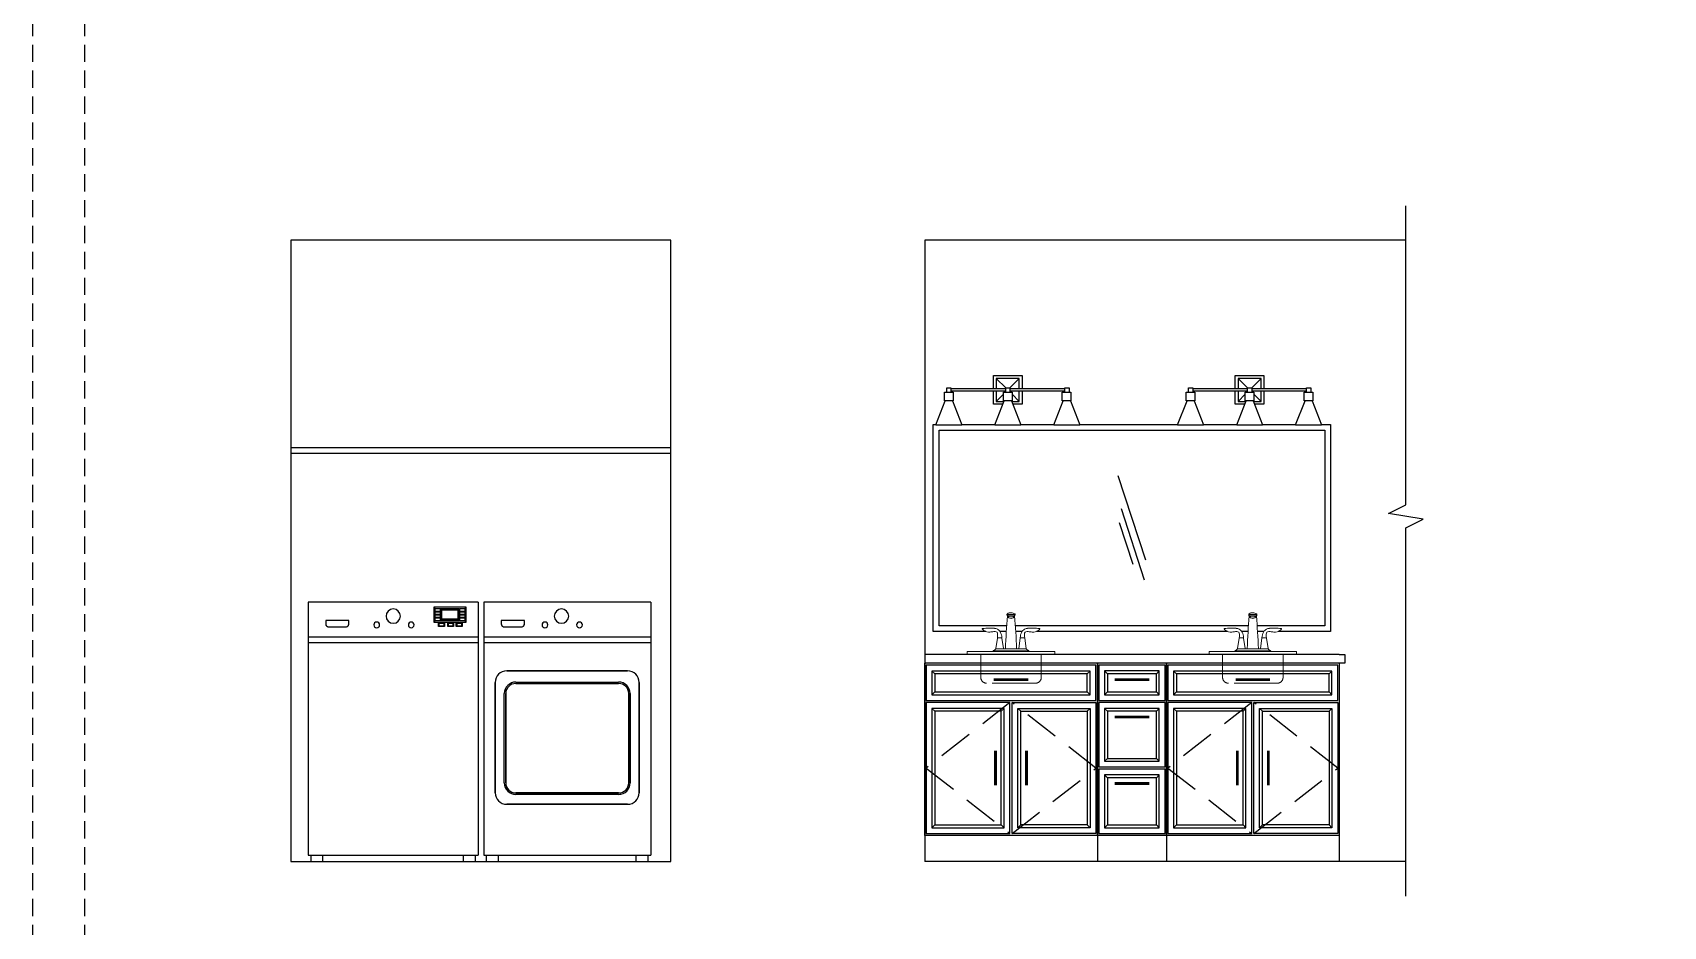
# Model space of a CAD drawing. Header units: inches. Extents: x 1062 to 6528, y -11616 to 5280.
# Drawn here: x 1632 to 2199, y -6958 to -6647 of the extents above; entities that cross this region are included whole.
import ezdxf
from ezdxf.enums import TextEntityAlignment as Align

# ---------------------------------------------------------------- set-up
doc = ezdxf.new("R2010")
doc.units = ezdxf.units.IN
doc.header["$LTSCALE"] = 24
doc.header["$MEASUREMENT"] = 0
doc.linetypes.add('Dash 1_16_', pattern=[0.125, 0.0625, -0.0625])
doc.linetypes.add('HIDDEN', pattern=[0.375, 0.25, -0.125])
doc.layers.get('0').update_dxf_attribs({"color": 6, "linetype": 'CONTINUOUS'})
doc.layers.get('Defpoints').update_dxf_attribs({"color": 3, "linetype": 'HIDDEN'})
doc.layers.add('cam_BATHROOM FITTINGS', color=6, linetype='CONTINUOUS', lineweight=0)
doc.layers.add('ssp_BATHROOM FITTINGS', color=6, linetype='CONTINUOUS', lineweight=0)
doc.layers.add('ELEV', color=2, linetype='CONTINUOUS')
doc.layers.add('TB', color=5, linetype='CONTINUOUS')
doc.styles.add('ROMANT', font='times.ttf')

# ---------------------------------------------------------------- blocks, each defined once
blk = doc.blocks.new('TB CAMDEN 11X17')
at = {"layer": 'Defpoints', "color": 5}
blk.add_lwpolyline([(-1632, 0), (0, 0), (0, 1056), (-1632, 1056)], close=True, dxfattribs=at)
at = {"layer": 'Defpoints', "color": 7, "linetype": 'HIDDEN'}
blk.add_lwpolyline([(-1614, 18), (-512, 18), (-512, 1038), (-1614, 1038)], close=True, dxfattribs=at)
at = {"layer": 'TB', "color": 6, "style": 'ROMANT'}
for tag, p in [('S.NAME.1', (-87, 440.43)), ('S.NAME.2', (-69, 440.43)), ('S.NAME.3', (-51, 440.43))]:
    blk.add_attdef(tag, text='', height=12, rotation=90, dxfattribs=at).set_placement(p, align=Align.MIDDLE_CENTER)
for tag, p in [('SCALE', (-72, 113.5)), ('S.NUMBER', (-72, 37.5))]:
    blk.add_attdef(tag, text='', height=8, dxfattribs=at).set_placement(p, align=Align.MIDDLE_CENTER)
blk = doc.blocks.new('IE 07 UTILITY')
at = {"layer": 'ELEV', "color": 6}
for p, q in [((-33, 72), (33, 72)), ((-33, 71), (33, 71)), ((-30, 45.09), (-30, 1.11)), ((-0.5, 45.09), (-30, 45.09)), ((-0.5, 45.09), (-0.5, 1.11)), ((0.5, 45.09), (0.5, 1.11)), ((29.5, 45.09), (0.5, 45.09)), ((29.5, 45.09), (29.5, 1.11)), ((-0.5, 39), (-30, 39)), ((-0.5, 38), (-30, 38)), ((29.5, 39), (0.5, 39)), ((29.5, 38), (0.5, 38)), ((-30, 1.11), (-0.5, 1.11)), ((-29.5, 0), (-29.5, 1.11)), ((-27.5, 1.11), (-27.5, 0)), ((-3, 0), (-3, 1.11)), ((-1, 1.11), (-1, 0)), ((0.5, 1.11), (29.5, 1.11)), ((1, 0), (1, 1.11)), ((3, 1.11), (3, 0)), ((27, 0), (27, 1.11)), ((29, 1.11), (29, 0))]:
    blk.add_line(p, q, dxfattribs=at)
at = {"layer": 'ELEV', "color": 4}
for p, q in [((-8.11, 41.57), (-8.11, 44.27)), ((-8.11, 44.27), (-2.61, 44.27)), ((-2.67, 44.21), (-8.05, 44.21)), ((-8.05, 44.21), (-8.05, 41.63)), ((-7.97, 43.98), (-7.08, 43.98)), ((-7.97, 43.48), (-7.97, 43.98)), ((-7.08, 43.48), (-7.97, 43.48)), ((-7.97, 43.43), (-7.08, 43.43)), ((-7.97, 42.93), (-7.97, 43.43)), ((-7.08, 42.93), (-7.97, 42.93)), ((-7.97, 42.9), (-7.08, 42.9)), ((-7.97, 42.4), (-7.97, 42.9)), ((-7.08, 43.98), (-7.08, 43.48)), ((-7.08, 43.43), (-7.08, 42.93)), ((-7.08, 42.9), (-7.08, 42.4)), ((-6.88, 43.79), (-7.01, 43.92)), ((-3.76, 43.92), (-7.01, 43.92)), ((-7.01, 43.92), (-7.01, 41.92)), ((-6.88, 43.79), (-3.88, 43.79)), ((-6.88, 42.04), (-6.88, 43.79)), ((-6.82, 42.11), (-6.82, 43.73)), ((-6.82, 43.73), (-3.94, 43.73)), ((-3.94, 43.73), (-6.82, 43.73)), ((-6.82, 43.73), (-6.82, 42.11)), ((-3.94, 43.73), (-3.94, 42.11)), ((-3.94, 42.11), (-3.94, 43.73)), ((-3.88, 43.79), (-3.76, 43.92)), ((-3.88, 43.79), (-3.88, 42.04)), ((-3.76, 41.92), (-3.76, 43.92)), ((-3.68, 43.48), (-3.68, 43.98)), ((-3.68, 43.98), (-2.79, 43.98)), ((-2.79, 43.48), (-3.68, 43.48)), ((-3.68, 42.93), (-3.68, 43.43)), ((-3.68, 43.43), (-2.79, 43.43)), ((-2.79, 42.93), (-3.68, 42.93)), ((-3.68, 42.4), (-3.68, 42.9)), ((-3.68, 42.9), (-2.79, 42.9)), ((-2.79, 43.98), (-2.79, 43.48)), ((-2.79, 43.43), (-2.79, 42.93)), ((-2.79, 42.9), (-2.79, 42.4)), ((-2.67, 41.63), (-2.67, 44.21)), ((-2.61, 44.27), (-2.61, 41.57)), ((-22.95, 41.92), (-26.95, 41.92)), ((-26.95, 41.92), (-26.95, 41.29)), ((-26.45, 40.79), (-23.45, 40.79)), ((-22.95, 41.29), (-22.95, 41.92)), ((-2.61, 41.57), (-8.11, 41.57)), ((-8.05, 41.63), (-2.67, 41.63)), ((-7.08, 42.4), (-7.97, 42.4)), ((-7.97, 42.37), (-7.08, 42.37)), ((-7.97, 41.87), (-7.97, 42.37)), ((-7.08, 41.87), (-7.97, 41.87)), ((-7.36, 40.85), (-7.36, 41.47)), ((-7.36, 41.47), (-6.34, 41.47)), ((-6.34, 40.85), (-7.36, 40.85)), ((-7.29, 41.41), (-7.29, 40.91)), ((-6.4, 41.41), (-7.29, 41.41)), ((-7.29, 41.41), (-6.4, 41.41)), ((-7.29, 40.91), (-7.29, 41.41)), ((-7.29, 40.91), (-6.4, 40.91)), ((-6.4, 40.91), (-7.29, 40.91)), ((-7.08, 42.37), (-7.08, 41.87)), ((-7.01, 41.92), (-6.88, 42.04)), ((-7.01, 41.92), (-3.76, 41.92)), ((-3.88, 42.04), (-6.88, 42.04)), ((-3.94, 42.11), (-6.82, 42.11)), ((-6.82, 42.11), (-3.94, 42.11)), ((-6.4, 40.91), (-6.4, 41.41)), ((-6.4, 41.41), (-6.4, 40.91)), ((-6.34, 41.47), (-6.34, 40.85)), ((-5.77, 40.85), (-5.77, 41.47)), ((-5.77, 41.47), (-4.75, 41.47)), ((-4.75, 40.85), (-5.77, 40.85)), ((-5.7, 41.41), (-5.7, 40.91)), ((-4.81, 41.41), (-5.7, 41.41)), ((-5.7, 41.41), (-4.81, 41.41)), ((-5.7, 40.91), (-5.7, 41.41)), ((-5.7, 40.91), (-4.81, 40.91)), ((-4.81, 40.91), (-5.7, 40.91)), ((-4.81, 40.91), (-4.81, 41.41)), ((-4.81, 41.41), (-4.81, 40.91)), ((-4.75, 41.47), (-4.75, 40.85)), ((-4.27, 41.47), (-3.25, 41.47)), ((-4.27, 40.85), (-4.27, 41.47)), ((-3.25, 40.85), (-4.27, 40.85)), ((-4.2, 41.41), (-4.2, 40.91)), ((-3.31, 41.41), (-4.2, 41.41)), ((-4.2, 41.41), (-3.31, 41.41)), ((-4.2, 40.91), (-4.2, 41.41)), ((-4.2, 40.91), (-3.31, 40.91)), ((-3.31, 40.91), (-4.2, 40.91)), ((-3.88, 42.04), (-3.76, 41.92)), ((-2.79, 42.4), (-3.68, 42.4)), ((-3.68, 41.87), (-3.68, 42.37)), ((-3.68, 42.37), (-2.79, 42.37)), ((-2.79, 41.87), (-3.68, 41.87)), ((-3.31, 40.91), (-3.31, 41.41)), ((-3.31, 41.41), (-3.31, 40.91)), ((-3.25, 41.47), (-3.25, 40.85)), ((-2.79, 42.37), (-2.79, 41.87)), ((7.55, 41.92), (3.55, 41.92)), ((3.55, 41.92), (3.55, 41.29)), ((4.05, 40.79), (7.05, 40.79)), ((7.55, 41.29), (7.55, 41.92)), ((25.48, 33.14), (4.48, 33.14)), ((4.48, 33.14), (25.48, 33.14)), ((6.07, 31.2), (23.93, 31.2)), ((2.48, 31.14), (2.48, 11.95)), ((2.48, 11.95), (2.48, 31.14)), ((4.07, 13.67), (4.07, 29.2)), ((4.32, 29.2), (4.32, 13.67)), ((4.32, 13.67), (4.32, 29.2)), ((23.93, 30.95), (6.07, 30.95)), ((6.07, 30.95), (23.93, 30.95)), ((25.68, 13.67), (25.68, 29.2)), ((25.68, 29.2), (25.68, 13.67)), ((25.93, 29.2), (25.93, 13.67)), ((27.48, 11.95), (27.48, 31.14)), ((27.48, 31.14), (27.48, 11.95)), ((6.07, 11.92), (23.93, 11.92)), ((23.93, 11.92), (6.07, 11.92)), ((23.93, 11.67), (6.07, 11.67)), ((4.48, 9.95), (25.48, 9.95)), ((25.48, 9.95), (4.48, 9.95))]:
    blk.add_line(p, q, dxfattribs=at)
for centre, radius, start, end in [((-15.23, 42.66), 1.25, 0, 180), ((-15.23, 42.66), 1.25, 180, 0), ((14, 42.66), 1.25, 0, 180), ((14, 42.66), 1.25, 180, 0), ((-26.45, 41.29), 0.5, 180, 194.0423), ((-26.45, 41.29), 0.5, 198.6101, 208.1269), ((-26.45, 41.29), 0.5, 213.4846, 222.2837), ((-26.45, 41.29), 0.5, 227.8164, 236.6076), ((-26.45, 41.29), 0.5, 241.9572, 251.4531), ((-26.45, 41.29), 0.5, 256.0048, 270), ((-23.45, 41.29), 0.5, 270, 284.0013), ((-23.45, 41.29), 0.5, 288.5637, 298.0572), ((-23.45, 41.29), 0.5, 303.4136, 312.2028), ((-23.45, 41.29), 0.5, 317.7391, 326.5346), ((-23.45, 41.29), 0.5, 331.8921, 341.4056), ((-23.45, 41.29), 0.5, 345.9674, 0), ((-18.1, 41.14), 0.5, 0, 180), ((-18.1, 41.14), 0.5, 180, 0), ((-12.1, 41.14), 0.5, 0, 180), ((-12.1, 41.14), 0.5, 180, 0), ((4.05, 41.29), 0.5, 180, 194.0423), ((4.05, 41.29), 0.5, 198.6101, 208.1269), ((4.05, 41.29), 0.5, 213.4846, 222.2837), ((4.05, 41.29), 0.5, 227.8164, 236.6076), ((4.05, 41.29), 0.5, 241.9572, 251.4531), ((4.05, 41.29), 0.5, 256.0048, 270), ((7.05, 41.29), 0.5, 270, 284.0013), ((7.05, 41.29), 0.5, 288.5637, 298.0572), ((7.05, 41.29), 0.5, 303.4136, 312.2028), ((7.05, 41.29), 0.5, 317.7391, 326.5346), ((7.05, 41.29), 0.5, 331.8921, 341.4056), ((7.05, 41.29), 0.5, 345.9674, 0), ((11.13, 41.14), 0.5, 0, 180), ((11.13, 41.14), 0.5, 180, 0), ((17.13, 41.14), 0.5, 0, 180), ((17.13, 41.14), 0.5, 180, 0), ((4.48, 31.14), 2, 90, 180), ((6.07, 29.2), 2, 90, 180), ((23.93, 29.2), 2, 0, 90), ((25.48, 31.14), 2, 0, 90), ((6.07, 29.2), 1.75, 90, 180), ((23.93, 29.2), 1.75, 0, 90), ((4.48, 11.95), 2, 180, 270), ((6.07, 13.67), 2, 180, 270), ((6.07, 13.67), 1.75, 180, 270), ((23.93, 13.67), 1.75, 270, 0), ((23.93, 13.67), 2, 270, 0), ((25.48, 11.95), 2, 270, 0)]:
    blk.add_arc(centre, radius, start, end, dxfattribs=at)
for points in [[(-26.95, 41.29), (-26.95, 41.22), (-26.93, 41.1), (-26.85, 40.98), (-26.75, 40.88), (-26.62, 40.81), (-26.51, 40.79), (-26.45, 40.79)], [(-23.45, 40.79), (-23.38, 40.79), (-23.27, 40.82), (-23.14, 40.9), (-23.05, 40.99), (-22.97, 41.12), (-22.95, 41.23), (-22.95, 41.29)], [(3.55, 41.29), (3.55, 41.22), (3.57, 41.1), (3.65, 40.98), (3.75, 40.88), (3.88, 40.81), (3.99, 40.79), (4.05, 40.79)], [(7.05, 40.79), (7.12, 40.79), (7.23, 40.82), (7.36, 40.9), (7.45, 40.99), (7.53, 41.12), (7.55, 41.23), (7.55, 41.29)]]:
    blk.add_open_spline(points, degree=3, knots=[0, 0, 0, 0, 0.285714, 0.428571, 0.571429, 0.785714, 1, 1, 1, 1], dxfattribs=at)
blk = doc.blocks.new('*U507')
at = {"layer": 'ELEV', "color": 1}
for p, q in [((-36, 0), (0, 0)), ((0, 0), (36, 0)), ((-36, -1.5), (0, -1.5)), ((0, -1.5), (36, -1.5))]:
    blk.add_line(p, q, dxfattribs=at)
blk.add_lwpolyline([(-36, 0), (-37, 0), (-37, -1.5), (-36, -1.5)], dxfattribs=at)
blk = doc.blocks.new('*U583')
at = {"layer": 'cam_BATHROOM FITTINGS', "color": 252, "linetype": 'Dash 1_16_', "ltscale": 5, "true_color": 0x939598}
blk.add_lwpolyline([(-5.25, 36), (-5.25, 32, 0.414214), (-4.25, 31), (4.25, 31, 0.414214), (5.25, 32), (5.25, 36)], format="xyb", dxfattribs=at)
at = {"layer": 'ELEV', "color": 6}
for p, q in [((-15, 34.5), (-15, 4.5)), ((15, 4.5), (15, 34.5)), ((-15, 4.5), (15, 4.5)), ((-15, 4.5), (-15, 0)), ((15, 4.5), (15, 0))]:
    blk.add_line(p, q, dxfattribs=at)
at = {"layer": 'ELEV', "color": 4}
for p, q in [((-13.25, 32.62), (-13.75, 33.12)), ((13.25, 32.62), (13.75, 33.12)), ((-13.25, 29.5), (-13.75, 29)), ((13.25, 29.5), (13.75, 29)), ((-13.25, 26.12), (-13.75, 26.62)), ((-1.69, 26.12), (-1.19, 26.62)), ((1.69, 26.12), (1.19, 26.62)), ((13.25, 26.12), (13.75, 26.62)), ((-13.25, 6.37), (-13.75, 5.87)), ((-1.69, 6.37), (-1.19, 5.87)), ((1.69, 6.37), (1.19, 5.87)), ((13.25, 6.37), (13.75, 5.87))]:
    blk.add_line(p, q, dxfattribs=at)
for points in [[(-14.75, 34.12), (14.75, 34.12), (14.75, 28), (-14.75, 28)], [(-13.75, 33.12), (13.75, 33.12), (13.75, 29), (-13.75, 29)], [(-13.25, 32.62), (13.25, 32.62), (13.25, 29.5), (-13.25, 29.5)], [(-14.75, 27.62), (-14.75, 4.87), (-0.19, 4.87), (-0.19, 27.62)], [(-13.75, 26.62), (-13.75, 5.87), (-1.19, 5.87), (-1.19, 26.62)], [(-13.25, 26.12), (-13.25, 6.37), (-1.69, 6.37), (-1.69, 26.12)], [(14.75, 27.62), (14.75, 4.87), (0.19, 4.87), (0.19, 27.62)], [(13.75, 26.62), (13.75, 5.87), (1.19, 5.87), (1.19, 26.62)], [(13.25, 26.12), (13.25, 6.37), (1.69, 6.37), (1.69, 26.12)]]:
    blk.add_lwpolyline(points, close=True, dxfattribs=at)
at = {"layer": 'ELEV', "color": 4, "const_width": 0.5}
for points in [[(-3, 31.62), (3, 31.62)], [(-2.69, 19.25), (-2.69, 13.25)], [(2.69, 19.25), (2.69, 13.25)]]:
    blk.add_lwpolyline(points, dxfattribs=at)
at = {"layer": 'ELEV', "color": 8, "linetype": 'HIDDEN'}
for points in [[(-0.19, 4.87), (-14.75, 16.25), (-0.19, 27.62)], [(0.19, 27.62), (14.75, 16.25), (0.19, 4.87)]]:
    blk.add_lwpolyline(points, dxfattribs=at)
at = {"layer": 'ssp_BATHROOM FITTINGS', "lineweight": 5}
for p, q in [((-2.37, 38.85), (-2.64, 37.04)), ((-2.63, 37), (-1.36, 37)), ((-2.34, 38.88), (-1.62, 38.88)), ((-1.33, 37.04), (-1.59, 38.85)), ((-0.94, 37), (-1.36, 37)), ((-0.94, 37), (0.94, 37)), ((1.36, 37), (0.94, 37)), ((1.59, 38.85), (1.33, 37.04)), ((2.63, 37), (1.36, 37)), ((2.34, 38.88), (1.62, 38.88)), ((2.64, 37.04), (2.37, 38.85)), ((7.61, 36.5), (-7.61, 36.5)), ((-7.61, 36), (-7.61, 36.5)), ((-7.61, 36.5), (-7.61, 36)), ((-3.13, 36.55), (-3.13, 36.5)), ((3.09, 36.64), (-3.09, 36.64)), ((3.13, 36.5), (3.13, 36.55)), ((7.61, 36.5), (7.61, 36.5)), ((7.61, 36.5), (7.61, 36)), ((7.61, 36.5), (7.61, 36))]:
    blk.add_line(p, q, dxfattribs=at)
for centre, radius, start, end in [((112.56, 32.76), 113.61, 174.9848, 177.8438), ((-0.55, 42.94), 0.159, 155.8308, 196.1692), ((-0.52, 42.93), 0.189, 128.5753, 155.8308), ((0.27, 43.18), 1.02, 196.1692, 208.871), ((-0.6, 43.02), 0.0674, 124.4651, 237.091), ((0, 41.97), 1.28, 106.151, 120.0315), ((-0.43, 43.79), 0.857, 255.4752, 274.5248), ((0, 42.93), 0.664, 201.4129, 338.5871), ((-0.52, 42.59), 0.0217, 102.5148, 197.4852), ((-0.29, 42.65), 0.26, 196.3004, 219.6996), ((-0.51, 42.51), 0.105, 77.4852, 102.5148), ((-0.63, 41.67), 0.957, 70.8404, 81.1596), ((0, 41.97), 1.28, 90.0348, 106.151), ((-0.52, 66.42), 23.48, 270.3915, 271.2663), ((0.02, 43.91), 1.38, 255.6791, 269.0012), ((0, 41.97), 1.28, 75.3235, 90.0348), ((0.52, 66.42), 23.48, 268.7337, 269.6085), ((-0.02, 43.91), 1.38, 270.9988, 284.3209), ((0.63, 41.67), 0.957, 98.8404, 109.1596), ((0, 41.97), 1.28, 59.9685, 75.3235), ((0.43, 43.79), 0.857, 265.4752, 284.5248), ((0.51, 42.51), 0.105, 77.4852, 102.5148), ((0.29, 42.65), 0.26, 320.2994, 343.6996), ((0.52, 42.59), 0.0217, 342.5148, 77.4852), ((-0.27, 43.18), 1.02, 331.1292, 343.8311), ((-112.56, 32.76), 113.61, 2.1562, 5.0152), ((0.6, 43.02), 0.0674, 302.909, 55.5349), ((0.52, 42.93), 0.189, 24.169, 51.4227), ((0.55, 42.94), 0.159, 343.8311, 24.169), ((-4.95, 40.46), 0.054, 96.2841, 213.7159), ((-4.19, 40.97), 0.965, 213.7159, 237.7065), ((0.12, -52.71), 93.37, 92.4326, 93.1181), ((-3.79, 41.6), 1.72, 237.7065, 274.2935), ((-3.58, 34.4), 6.18, 83.5674, 92.4326), ((-4.77, 49.29), 9.47, 276.7475, 280.8085), ((-2.85, 39.24), 0.764, 69.1915, 100.8085), ((-3.07, 38.91), 1.64, 64.4326, 83.5674), ((-2.67, 39.65), 0.318, 8.5967, 73.4033), ((-4.74, 39.34), 2.41, 349.6937, 8.5967), ((-2.84, 39.39), 1.1, 25.5674, 64.4326), ((-4.14, 38.77), 2.55, 3.2149, 25.5674), ((4.14, 38.77), 2.55, 154.4326, 176.7851), ((2.84, 39.39), 1.1, 115.5674, 154.4326), ((4.74, 39.34), 2.41, 171.4033, 190.3063), ((3.07, 38.91), 1.64, 96.4326, 115.5674), ((2.67, 39.65), 0.318, 106.5967, 171.4033), ((2.85, 39.24), 0.764, 79.1915, 110.8085), ((3.58, 34.4), 6.18, 87.5674, 96.4326), ((4.77, 49.29), 9.47, 259.1915, 263.2525), ((3.79, 41.6), 1.72, 265.7065, 302.2935), ((-0.12, -52.71), 93.37, 86.8819, 87.5674), ((4.19, 40.97), 0.965, 302.2935, 326.2841), ((4.95, 40.46), 0.054, 326.2841, 83.7159), ((-3.62, 37.96), 1.41, 294.0262, 307.9738), ((-2.95, 37.1), 0.316, 307.9738, 337.2548), ((-2.63, 36.97), 0.0342, 94.7999, 157.2548), ((-2.54, 37.03), 0.0967, 175.067, 197.8428), ((-2.34, 38.91), 0.0292, 180, 270), ((-2.34, 38.85), 0.0304, 90.0538, 171.7026), ((-1.63, 38.91), 0.0295, 276.7919, 3.2149), ((-1.62, 38.85), 0.0287, 5.2241, 92.915), ((-1.36, 37.03), 0.0333, 275.6992, 8.3008), ((-0.94, 37.03), 0.0299, 177.6123, 270), ((0.94, 37.03), 0.0299, 270, 2.1562), ((1.36, 37.03), 0.0333, 171.6992, 264.3008), ((1.62, 38.85), 0.0287, 87.085, 174.7759), ((1.63, 38.91), 0.0295, 176.7851, 263.2081), ((2.34, 38.91), 0.0292, 269.9726, 0), ((2.34, 38.85), 0.0304, 8.2974, 89.9726), ((2.54, 37.03), 0.0967, 342.1572, 4.933), ((2.63, 36.97), 0.0342, 22.7452, 85.2001), ((2.95, 37.1), 0.316, 202.7452, 232.0262), ((3.62, 37.96), 1.41, 232.0262, 245.9738), ((-2.31, 36.26), 0.866, 153.9214, 160.9403), ((-3.03, 36.62), 0.0636, 106.0786, 153.9214), ((3.03, 36.62), 0.0636, 26.0786, 73.9214), ((2.31, 36.26), 0.866, 19.0597, 26.0786)]:
    blk.add_arc(centre, radius, start, end, dxfattribs=at)
at = {"layer": 'ssp_BATHROOM FITTINGS', "lineweight": 5, "extrusion": (0, 0, -1)}
blk.add_ellipse((0, 42.91), major_axis=(-0.707, 0), ratio=0.122486, start_param=3.201744, end_param=6.223041, dxfattribs=at)
blk = doc.blocks.new('*U506')
at = {"layer": 'ELEV', "color": 6}
for p, q in [((-6, 34.5), (-6, 4.5)), ((6, 4.5), (6, 34.5)), ((-6, 4.5), (6, 4.5)), ((-6, 4.5), (-6, 0)), ((6, 4.5), (6, 0))]:
    blk.add_line(p, q, dxfattribs=at)
at = {"layer": 'ELEV', "color": 4}
for p, q in [((-4.25, 32.625), (-4.75, 33.125)), ((4.25, 32.625), (4.75, 33.125)), ((-4.25, 29.5), (-4.75, 29)), ((4.25, 29.5), (4.75, 29)), ((-4.25, 26.125), (-4.75, 26.625)), ((4.25, 26.125), (4.75, 26.625)), ((-4.25, 17.9375), (-4.75, 17.4375)), ((4.25, 17.9375), (4.75, 17.4375)), ((-4.25, 14.5625), (-4.75, 15.0625)), ((4.25, 14.5625), (4.75, 15.0625)), ((-4.25, 6.375), (-4.75, 5.875)), ((4.25, 6.375), (4.75, 5.875))]:
    blk.add_line(p, q, dxfattribs=at)
for points in [[(-5.75, 34.125), (5.75, 34.125), (5.75, 28), (-5.75, 28)], [(-4.75, 33.125), (4.75, 33.125), (4.75, 29), (-4.75, 29)], [(-4.25, 32.625), (4.25, 32.625), (4.25, 29.5), (-4.25, 29.5)], [(-5.75, 27.625), (5.75, 27.625), (5.75, 16.4375), (-5.75, 16.4375)], [(-4.75, 26.625), (4.75, 26.625), (4.75, 17.4375), (-4.75, 17.4375)], [(-4.25, 26.125), (4.25, 26.125), (4.25, 17.9375), (-4.25, 17.9375)], [(-5.75, 16.0625), (5.75, 16.0625), (5.75, 4.875), (-5.75, 4.875)], [(-4.75, 15.0625), (4.75, 15.0625), (4.75, 5.875), (-4.75, 5.875)], [(-4.25, 14.5625), (4.25, 14.5625), (4.25, 6.375), (-4.25, 6.375)]]:
    blk.add_lwpolyline(points, close=True, dxfattribs=at)
at = {"layer": 'ELEV', "color": 4, "const_width": 0.5}
for points in [[(-3, 31.625), (3, 31.625)], [(-3, 31.625), (3, 31.625)], [(-3, 25.125), (3, 25.125)], [(-3, 25.125), (3, 25.125)], [(-3, 13.5625), (3, 13.5625)], [(-3, 13.5625), (3, 13.5625)]]:
    blk.add_lwpolyline(points, dxfattribs=at)
blk = doc.blocks.new('*U582')
at = {"layer": 'ELEV', "color": 6}
blk.add_lwpolyline([(0, -6), (0, 58), (-3, 59.5), (3, 60.5), (0, 62), (0, 114)], dxfattribs=at)
blk = doc.blocks.new('*U564')
at = {"layer": 'ELEV', "color": 4}
for p, q in [((-9.5, 82.38), (-10.25, 82.38)), ((-10.25, 82.38), (-10.25, 81.62)), ((-9.5, 81.62), (-9.5, 82.38)), ((0, 82.25), (-9.5, 82.25)), ((2.88, 84.5), (-2.12, 84.5)), ((-2.12, 84.5), (-2.12, 82.25)), ((-1.62, 84), (2.38, 84)), ((-1.62, 84), (0, 82.38)), ((-1.62, 82.25), (-1.62, 84)), ((0.75, 82.38), (0, 82.38)), ((0, 82.38), (0, 81.62)), ((2.38, 84), (0.75, 82.38)), ((0.75, 81.62), (0.75, 82.38)), ((10.25, 82.25), (0.75, 82.25)), ((2.38, 84), (2.38, 82.25)), ((2.88, 82.25), (2.88, 84.5)), ((11, 82.38), (10.25, 82.38)), ((10.25, 82.38), (10.25, 81.62)), ((11, 81.62), (11, 82.38)), ((-10.5, 80.12), (-12.12, 75.91)), ((-9.09, 81.62), (-10.59, 81.62)), ((-10.59, 81.62), (-10.59, 80.12)), ((-10.59, 80.12), (-9.09, 80.12)), ((-9.5, 81.75), (0, 81.75)), ((-7.62, 75.91), (-9.25, 80.12)), ((-9.09, 80.12), (-9.09, 81.62)), ((-2.12, 81.75), (-2.12, 79.5)), ((-2.12, 79.5), (-0.49, 79.5)), ((-0.25, 80.12), (-1.88, 75.91)), ((-1.62, 80), (-1.62, 81.75)), ((-1.62, 80), (-0.38, 81.25)), ((-0.3, 80), (-1.62, 80)), ((1.12, 81.62), (-0.38, 81.62)), ((-0.38, 81.62), (-0.38, 80.12)), ((-0.38, 80.12), (1.12, 80.12)), ((0.75, 81.75), (10.25, 81.75)), ((2.62, 75.91), (1, 80.12)), ((2.38, 80), (1.05, 80)), ((1.12, 80.12), (1.12, 81.62)), ((1.12, 81.25), (2.38, 80)), ((1.24, 79.5), (2.88, 79.5)), ((2.38, 81.75), (2.38, 80)), ((2.88, 79.5), (2.88, 81.75)), ((10, 80.12), (8.38, 75.91)), ((11.38, 81.62), (9.88, 81.62)), ((9.88, 81.62), (9.88, 80.12)), ((9.88, 80.12), (11.38, 80.12)), ((12.88, 75.91), (11.25, 80.12)), ((11.38, 80.12), (11.38, 81.62)), ((-7.62, 75.91), (-12.12, 75.91)), ((2.62, 75.91), (-1.88, 75.91)), ((12.88, 75.91), (8.38, 75.91))]:
    blk.add_line(p, q, dxfattribs=at)
blk = doc.blocks.new('INT ELEV 1667')
at = {"layer": 'ELEV'}
for p, q in [((154.96, 336.5), (154.96, 228.5)), ((238.54, 336.5), (154.96, 336.5)), ((238.54, 228.5), (154.96, 228.5))]:
    blk.add_line(p, q, dxfattribs=at)
at = {"layer": 'ELEV', "color": 6}
for p, q in [((156.46, 268.5), (156.46, 304.5)), ((156.46, 304.5), (156.94, 304.5)), ((161.36, 304.5), (167.19, 304.5)), ((171.61, 304.5), (177.44, 304.5)), ((181.86, 304.5), (190.96, 304.5)), ((190.96, 304.5), (198.94, 304.5)), ((203.36, 304.5), (209.19, 304.5)), ((213.61, 304.5), (219.44, 304.5)), ((223.86, 304.5), (225.46, 304.5)), ((225.46, 304.5), (225.46, 268.5)), ((165.56, 268.5), (156.46, 268.5)), ((169.14, 268.5), (168.05, 268.5)), ((171.88, 268.5), (170.79, 268.5)), ((190.96, 268.5), (174.37, 268.5)), ((207.56, 268.5), (190.96, 268.5)), ((211.14, 268.5), (210.05, 268.5)), ((213.88, 268.5), (212.79, 268.5)), ((225.46, 268.5), (216.37, 268.5))]:
    blk.add_line(p, q, dxfattribs=at)
at = {"layer": 'ELEV', "color": 4}
for p, q in [((157.46, 269.5), (157.46, 303.5)), ((157.46, 303.5), (190.96, 303.5)), ((190.96, 303.5), (224.46, 303.5)), ((224.46, 303.5), (224.46, 269.5)), ((193.35, 280.87), (188.58, 295.56)), ((193.16, 277.44), (189.13, 289.83)), ((191.17, 280.16), (188.82, 287.38)), ((169.21, 269.5), (157.46, 269.5)), ((190.96, 269.5), (170.72, 269.5)), ((211.21, 269.5), (190.96, 269.5)), ((224.46, 269.5), (212.72, 269.5))]:
    blk.add_line(p, q, dxfattribs=at)
at = {"layer": 'ELEV'}
blk.add_lwpolyline([(110.88, 228.5), (110.88, 336.5), (44.87, 336.5), (44.87, 228.5)], close=True, dxfattribs=at)
at = {"xscale": -1}
for p in [(169.78, 228.5), (211.78, 228.5)]:
    blk.add_blockref('*U564', p, dxfattribs=at)
blk.add_blockref('IE 07 UTILITY', (77.87, 228.5))
at = {"layer": 'ELEV', "xscale": -1}
for name, p in [('*U582', (238.54, 228.5)), ('*U583', (169.96, 228.5)), ('*U583', (211.96, 228.5)), ('*U507', (190.96, 264.5)), ('*U506', (190.96, 228.5))]:
    blk.add_blockref(name, p, dxfattribs=at)

msp = doc.modelspace()

# ---------------------------------------------------------------- block references
at = {"xscale": 2, "yscale": 2, "zscale": 2}
msp.add_blockref('INT ELEV 1667', (1632, -7392), dxfattribs=at)
at = {"layer": 'TB'}
msp.add_blockref('TB CAMDEN 11X17', (3264, -7392), dxfattribs=at)

doc.saveas('drawing.dxf')
